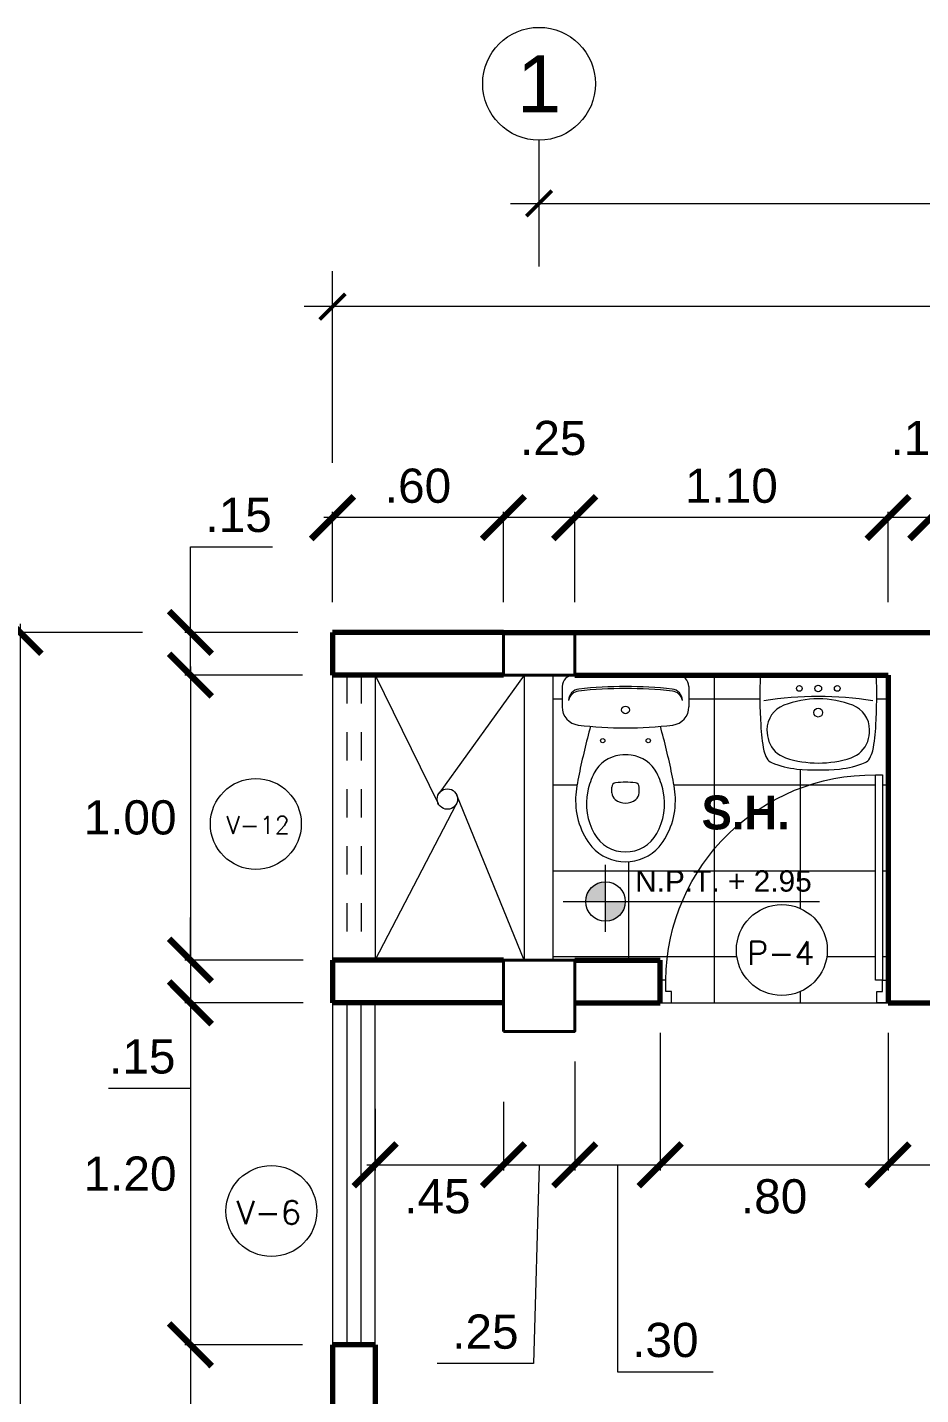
# Model space of a CAD drawing. Header units: millimetres. Extents: x 565 to 912, y 163 to 192.
# Drawn here: x 572.485 to 575.621, y 171.825 to 176.622 of the extents above; entities that cross this region are included whole.
import ezdxf

# ---------------------------------------------------------------- set-up
doc = ezdxf.new("R2010")
doc.units = ezdxf.units.MM
doc.header["$LTSCALE"] = 0.0125
doc.linetypes.add('DASHED2', pattern=[9.524999999999999, 6.35, -3.175])
for name, color, linetype, lineweight in [('COLUMNAS', 162, 'Continuous', 40), ('COTAS', 9, 'Continuous', 9), ('EQUIPO', 2, 'Continuous', 15), ('MARCO', 1, 'Continuous', 13), ('MURO ALTO', 40, 'Continuous', 70), ('proy', 254, 'Continuous', 0), ('PROYECCCIONES', 9, 'DASHED2', 9), ('TEXTO', 6, 'Continuous', 15)]:
    doc.layers.add(name, color=color, linetype=linetype, lineweight=lineweight)
doc.styles.add('ARIAL', font='arial.ttf')
doc.styles.add('NOMBRE-2', font='arial.ttf')
doc.styles.add('op', font='romab___.ttf')
doc.styles.add('ROMANS135', font='romans.shx', dxfattribs={"width": 1.35})
doc.dimstyles.new('ISO-25', dxfattribs={"dimtxt": 0.12, "dimasz": 0.15, "dimexe": 0.02, "dimexo": 0.1055000000000001, "dimgap": 0.05, "dimtad": 2, "dimtih": 1, "dimtoh": 1, "dimzin": 4, "dimdsep": 46, "dimtxsty": 'ARIAL', "dimblk": 'ARCHTICK', "dimcen": 2.5, "dimdle": 0.03, "dimclrd": 1, "dimclre": 2, "dimclrt": 256, "dimadec": 0, "dimazin": 0, "dimtfac": 1, "dimtmove": 0, "dimatfit": 0, "dimldrblk": 'ARCHTICK', "dimfxl": 0, "dimlwd": 13, "dimlwe": 9, "dimarcsym": 0})
doc.dimstyles.new('PLANTA', dxfattribs={"dimtxt": 0.125, "dimasz": 0.09, "dimexe": 0.125, "dimexo": 0.1, "dimgap": 0.05, "dimtad": 1, "dimzin": 4, "dimdsep": 46, "dimtxsty": 'NOMBRE-2', "dimblk1": 'ARCHTICK', "dimblk2": 'ARCHTICK', "dimsah": 1, "dimcen": 0, "dimdle": 0.1, "dimclrd": 1, "dimclre": 1, "dimclrt": 256, "dimadec": 0, "dimazin": 0, "dimtfac": 1, "dimtmove": 1, "dimatfit": 3, "dimldrblk": 'ARCHTICK', "dimfxl": 0, "dimtolj": 1, "dimtzin": 0, "dimlwd": 0, "dimlwe": 0, "dimarcsym": 0})

# ---------------------------------------------------------------- blocks, each defined once
blk = doc.blocks.new('_ARCHTICK')
at = {"color": 0, "linetype": 'ByBlock', "const_width": 0.15}
blk.add_lwpolyline([(-0.5, -0.5), (0.5, 0.5)], dxfattribs=at)
blk = doc.blocks.new('*D107')
at = {"layer": 'COTAS', "color": 1, "lineweight": 0, "transparency": 16777216}
for p, q in [((573.5562554051222, 175.0945380625841), (573.5562554051222, 175.7671619262949)), ((610.5062554051223, 175.2049436323475), (610.5062554051223, 175.7671619262949)), ((610.6062554051223, 175.6421619262949), (573.4562554051222, 175.6421619262949))]:
    blk.add_line(p, q, dxfattribs=at)
at = {"layer": 'Defpoints', "color": 0, "transparency": 16777216}
for p in [(573.5562554051222, 175.6421619262949), (610.5062554051223, 175.1049436323475), (573.5562554051222, 174.9945380625841)]:
    blk.add_point(p, dxfattribs=at)
at = {"layer": 'COTAS', "color": 1, "lineweight": 0, "transparency": 16777216, "xscale": 0.09, "yscale": 0.09, "zscale": 0.09, "rotation": 180}
blk.add_blockref('_ARCHTICK', (573.5562554051222, 175.6421619262949), dxfattribs=at)
at = {"layer": 'COTAS', "color": 1, "lineweight": 0, "transparency": 16777216, "xscale": 0.09, "yscale": 0.09, "zscale": 0.09}
blk.add_blockref('_ARCHTICK', (610.5062554051223, 175.6421619262949), dxfattribs=at)
at = {"layer": 'COTAS', "transparency": 16777216, "insert": (592.0312554051222, 175.7560261827751), "char_height": 0.125, "attachment_point": 5, "style": 'NOMBRE-2'}
blk.add_mtext('\\A1;36.95', dxfattribs=at)
blk = doc.blocks.new('*D108')
at = {"layer": 'COTAS', "color": 2, "lineweight": 9, "transparency": 16777216}
for p, q in [((572.8896680132184, 174.4992522774412), (572.4398761032306, 174.4992522774412)), ((572.9056994358532, 168.5992958381886), (572.4398761032306, 168.5992958381886))]:
    blk.add_line(p, q, dxfattribs=at)
at = {"layer": 'COTAS', "color": 1, "lineweight": 13, "transparency": 16777216}
blk.add_line((572.4598761032306, 174.5292522774412), (572.4598761032306, 168.5692958381886), dxfattribs=at)
at = {"layer": 'Defpoints', "color": 0, "transparency": 16777216}
for p in [(572.9951680132184, 174.4992522774412), (572.4598761032306, 168.5992958381886), (573.0111994358532, 168.5992958381886)]:
    blk.add_point(p, dxfattribs=at)
at = {"layer": 'COTAS', "color": 1, "lineweight": 13, "transparency": 16777216, "xscale": 0.15, "yscale": 0.15, "zscale": 0.15}
for p, rotation in [((572.4598761032306, 174.4992522774412), 90), ((572.4598761032306, 168.5992958381886), 270)]:
    blk.add_blockref('_ARCHTICK', p, dxfattribs=dict(at, rotation=rotation))
at = {"layer": 'COTAS', "transparency": 16777216, "insert": (572.2542280814025, 171.549274057815), "char_height": 0.12, "attachment_point": 5, "style": 'ARIAL'}
blk.add_mtext('5.90', dxfattribs=at)
blk = doc.blocks.new('*D147')
at = {"layer": 'COTAS', "color": 1, "lineweight": 13, "transparency": 16777216}
blk.add_line((573.0576791699901, 174.3792522774412), (573.0576791699901, 173.3192522774412), dxfattribs=at)
at = {"layer": 'COTAS', "color": 2, "lineweight": 9, "transparency": 16777216}
for p, q in [((573.4507554051222, 174.3492522774412), (573.0376791699902, 174.3492522774412)), ((573.4507554051222, 173.3492522774412), (573.0376791699902, 173.3492522774412))]:
    blk.add_line(p, q, dxfattribs=at)
at = {"layer": 'Defpoints', "color": 0, "transparency": 16777216}
for p in [(573.5562554051222, 174.3492522774412), (573.0576791699901, 173.3492522774412), (573.5562554051222, 173.3492522774412)]:
    blk.add_point(p, dxfattribs=at)
at = {"layer": 'COTAS', "color": 1, "lineweight": 13, "transparency": 16777216, "xscale": 0.15, "yscale": 0.15, "zscale": 0.15}
for p, rotation in [((573.0576791699901, 174.3492522774412), 90), ((573.0576791699901, 173.3492522774412), 270)]:
    blk.add_blockref('_ARCHTICK', p, dxfattribs=dict(at, rotation=rotation))
at = {"layer": 'COTAS', "transparency": 16777216, "insert": (572.8458510663066, 173.8492522774413), "char_height": 0.12, "attachment_point": 5, "style": 'ARIAL'}
blk.add_mtext('1.00', dxfattribs=at)
blk = doc.blocks.new('*D127')
at = {"layer": 'COTAS', "color": 1, "lineweight": 13, "transparency": 16777216}
for p, q in [((573.0576791699901, 174.4992522774412), (573.0576791699901, 174.7992522774412)), ((573.0576791699901, 174.7992522774412), (573.3454690744921, 174.7992522774412)), ((573.0576791699901, 174.3492522774412), (573.0576791699901, 174.4992522774412)), ((573.0576791699901, 174.3492522774412), (573.0576791699901, 174.1992522774412))]:
    blk.add_line(p, q, dxfattribs=at)
at = {"layer": 'COTAS', "color": 2, "lineweight": 9, "transparency": 16777216}
for p, q in [((573.4345131887541, 174.4992522774412), (573.0376791699902, 174.4992522774412)), ((573.4345131887541, 174.3492522774412), (573.0376791699902, 174.3492522774412))]:
    blk.add_line(p, q, dxfattribs=at)
at = {"layer": 'Defpoints', "color": 0, "transparency": 16777216}
for p in [(573.5400131887541, 174.4992522774412), (573.0576791699901, 174.3492522774412), (573.5400131887541, 174.3492522774412)]:
    blk.add_point(p, dxfattribs=at)
at = {"layer": 'COTAS', "color": 1, "lineweight": 13, "transparency": 16777216, "xscale": 0.15, "yscale": 0.15, "zscale": 0.15}
for p, rotation in [((573.0576791699901, 174.4992522774412), 270), ((573.0576791699901, 174.3492522774412), 90)]:
    blk.add_blockref('_ARCHTICK', p, dxfattribs=dict(at, rotation=rotation))
at = {"layer": 'COTAS', "transparency": 16777216, "insert": (573.2265741222411, 174.9105210359679), "char_height": 0.12, "attachment_point": 5, "style": 'ARIAL'}
blk.add_mtext('.15', dxfattribs=at)
blk = doc.blocks.new('P1.0m')
at = {"layer": 'EQUIPO'}
blk.add_lwpolyline([(0.02500000000003411, 0), (0.05500000000003524, 0), (0.05500000000003524, 0.9000000000000057), (0.02500000000003411, 0.9000000000000057)], close=True, dxfattribs=at)
for points in [[(2.842170943040401e-14, -0.09999999999999432), (0.05000000000003979, -0.09999999999999432), (0.05000000000003979, -0.04999999999998295), (0.02500000000003411, -0.04999999999998295), (0.02500000000003411, 0), (2.842170943040401e-14, 0)], [(1.000000000000028, -0.09999999999999432), (0.950000000000017, -0.09999999999999432), (0.950000000000017, -0.04999999999998295), (0.9750000000000512, -0.04999999999998295), (0.9750000000000512, 0), (1.000000000000028, 0)]]:
    blk.add_lwpolyline(points, dxfattribs=at)
at = {"layer": 'EQUIPO', "color": 252}
blk.add_arc((0.06500000000002615, -0.009999999999990905), 0.9100549433962767, 0.6295986084095153, 90.6295986084095, dxfattribs=at)
blk = doc.blocks.new('p-0.80')
at = {"layer": 'proy', "xscale": -0.7999999999999545, "yscale": 0.8000000000000114}
blk.add_blockref('P1.0m', (0.8000000000000682, 0.07999999999998408), dxfattribs=at)
blk = doc.blocks.new('2SAINVI1')
at = {"color": 0, "linetype": 'ByBlock'}
for p, q in [((0.03999999999996007, 0.2224999999999966), (0.111593006895756, 0.2224999999999966)), ((-3.552713678800501e-15, -0.1825000000000045), (-3.552713678800501e-15, 0.1825000000000045)), ((0.4130000000000074, 0.04800000000000182), (0.3929169733099762, 0.04800000000000182)), ((0.4130000000000074, -0.04800000000000182), (0.3929169733099762, -0.04800000000000182)), ((0.03999999999996007, -0.2224999999999966), (0.111593006895756, -0.2224999999999966))]:
    blk.add_line(p, q, dxfattribs=at)
for centre, radius in [((0.2300000000000146, 0.0800000000000125), 0.0075), ((0.1219999999999537, 0), 0.0135), ((0.1219999999999537, 0), 0.0135), ((0.2300000000000146, -0.07999999999998408), 0.0075)]:
    blk.add_circle(centre, radius, dxfattribs=at)
for centre, radius, start, end in [((0.03999999999996007, 0.1825000000000045), 0.04, 90.00000000000007, 180), ((0.08873856593652008, 0.1595000000000084), 0.04, 90.00000000000007, 173.7281142271969), ((0.0958513899303135, 0.1601374831237479), 0.04, 100.2428415704171, 173.7858592542109), ((0.111593006895756, 0.1585000000000036), 0.064, 6.793053563043817, 90.00000000000007), ((1.53999999999996, 0), 1.5, 173.7281142271963, 186.2718857728032), ((1.53999999999996, 0), 1.493, 173.6755231559412, 186.3305517798973), ((-1.219000000000054, 0), 1.404, 353.2069464369558, 6.793053563044377), ((0.849599964755722, -2.286162602828881), 2.5, 101.5743861527935, 105.5439935881137), ((0.4757227272376632, -0.4232481557301924), 0.6, 94.37940355007335, 102.2906658922811), ((0.4403534676493983, -0.08479002263143798), 0.26, 51.28686523673858, 92.30283146553624), ((0.3959999999999546, 0.007000000000005002), 0.1156183255887206, 117.4026774244275, 173.7580869209416), ((0.4578479927350791, -0.1123032280042082), 0.25, 101.6195170440864, 117.4026774244275), ((0.4510000000000183, -0.07900000000000773), 0.216, 60.88385373392106, 101.619517391242), ((0.495000000000001, 0), 0.1255732340509734, 299.1161462660789, 60.88385373393289), ((0.495000000000001, 0), 0.16, 312.4362291141056, 47.56377088586994), ((0.3929169733099762, 0.03299999999998704), 0.015, 90.00000000000007, 173.3508372349279), ((0.4130000000000074, 0.01800000000000068), 0.03, 36.86989764584474, 90.00000000000007), ((0.4600000000000328, 0), 0.18, 173.758086467281, 186.2419143474119), ((0.676000000000041, 0), 0.3, 173.3508372349306, 186.6491627650723), ((0.3890000000000065, 0), 0.06, 323.1301023541553, 36.86989764584419), ((0.3959999999999546, -0.007000000000005002), 0.1156183255887206, 186.2419130790584, 242.5973225755725), ((0.3929169733099762, -0.03299999999998704), 0.015, 186.6491627650721, 270), ((0.4130000000000074, -0.01800000000000068), 0.03, 270, 323.1301023541553), ((0.849599964755722, 2.286162602828883), 2.5, 254.4560064118863, 258.4256138472065), ((0.4578479927350791, 0.1123032280042082), 0.25, 242.5973225755725, 258.3804829559137), ((0.4510000000000183, 0.07900000000000773), 0.216, 258.380482608758, 299.1161462660789), ((0.4403534676493983, 0.08479002263143798), 0.26, 267.6971685344637, 308.7131347632614), ((0.03999999999996007, -0.1825000000000045), 0.04, 180, 270), ((0.08873856593652008, -0.1595000000000084), 0.04, 186.2718857728031, 270), ((0.0958513899303135, -0.1601374831237479), 0.04, 186.2141407457892, 259.7571584295829), ((0.111593006895756, -0.1585000000000036), 0.064, 270, 353.2069464369562), ((0.4757227272376632, 0.4232481557301941), 0.6, 257.7093341077189, 265.6205964499267)]:
    blk.add_arc(centre, radius, start, end, dxfattribs=at)
blk = doc.blocks.new('2salago2')
at = {"color": 0}
blk.add_line((0.3060000000000045, 0), (-0.3059999999999832, 0), dxfattribs=at)
for centre, radius in [((-0.1000000000000227, -0.06999999999999318), 0.015), ((0, -0.06999999999999318), 0.0175), ((0.1000000000000227, -0.06999999999999318), 0.015), ((0, -0.19799999999998), 0.023)]:
    blk.add_circle(centre, radius, dxfattribs=at)
for centre, radius, start, end in [((2.191466770720183, -0.1125154618196129), 2.5, 177.4204642301649, 183.4509376723705), ((-2.191466770720183, -0.1125154618196129), 2.5, 356.5490623276295, 2.579535769835086), ((0, -1.913000000000012), 1.8, 80.81644061214192, 99.18355938785808), ((0, -0.6250000000000009), 0.5, 68.66099935705296, 111.3390006429462), ((-0.130998721977619, -0.2896802498506199), 0.14, 111.3390006429462, 179.5419867706295), ((0.130998721977619, -0.2896802498506199), 0.14, 0.458013229370522, 68.66099935705375), ((0.4455952393897746, -0.2383630950762958), 0.75, 181.8824595511453, 192.3675731466587), ((-0.09100000000000819, -0.2900000000000214), 0.18, 179.5419867706295, 199.3667369924609), ((0.09100000000000819, -0.2900000000000214), 0.18, 340.6332630075391, 0.458013229370522), ((-0.4455952393897746, -0.2383630950762958), 0.75, 347.6324268533415, 358.1175404488548), ((-0.1287366133919932, -0.3032645395587119), 0.14, 199.3667369924609, 251.7000417136242), ((0.1287366133919932, -0.3032645395587119), 0.14, 288.2999582863758, 340.6332630075391), ((-0.07519292302657732, -0.3395209100272618), 0.22, 195.6856603017207, 206.8202256775141), ((0.07519292302657732, -0.3395209100272618), 0.22, 333.1797743224859, 344.3143396982793), ((-0.2286902983927916, -0.4171260371497292), 0.048, 206.8202256775142, 247.8766790891884), ((-0.05846648645928099, 0.00159565305847309), 0.5, 247.8766790891887, 263.7815247375351), ((1.015450834529474e-08, 0.08600000000001273), 0.55, 251.7000417136243, 288.2999566212522), ((0, 0.8999999999999773), 1.4, 265.3857137303725, 274.6142862696062), ((0.05846648645928099, 0.00159565305847309), 0.5, 276.2184752624649, 292.1233209108113), ((0.2286902983927916, -0.4171260371497292), 0.048, 292.1233209108116, 333.1797743224859)]:
    blk.add_arc(centre, radius, start, end, dxfattribs=at)
blk = doc.blocks.new('*D154')
at = {"layer": 'COTAS', "color": 1, "lineweight": 13, "transparency": 16777216}
for p, q in [((573.0574338759053, 173.3492522774412), (573.0574338759053, 173.4992522774412)), ((573.0574338759053, 173.3492522774412), (573.0574338759053, 173.1992522774412)), ((573.0574338759053, 173.1992522774412), (573.0574338759053, 172.8992522774412)), ((573.0574338759053, 172.8992522774412), (572.7696439714033, 172.8992522774412))]:
    blk.add_line(p, q, dxfattribs=at)
at = {"layer": 'COTAS', "color": 2, "lineweight": 9, "transparency": 16777216}
for p, q in [((573.4527214525395, 173.3492522774412), (573.0374338759053, 173.3492522774412)), ((573.4527214525395, 173.1992522774412), (573.0374338759053, 173.1992522774412))]:
    blk.add_line(p, q, dxfattribs=at)
at = {"layer": 'Defpoints', "color": 0, "transparency": 16777216}
for p in [(573.5582214525396, 173.3492522774412), (573.0574338759053, 173.1992522774412), (573.5582214525396, 173.1992522774412)]:
    blk.add_point(p, dxfattribs=at)
at = {"layer": 'COTAS', "color": 1, "lineweight": 13, "transparency": 16777216, "xscale": 0.15, "yscale": 0.15, "zscale": 0.15}
for p, rotation in [((573.0574338759053, 173.3492522774412), 270), ((573.0574338759053, 173.1992522774412), 90)]:
    blk.add_blockref('_ARCHTICK', p, dxfattribs=dict(at, rotation=rotation))
at = {"layer": 'COTAS', "transparency": 16777216, "insert": (572.8885389236543, 173.0105210359679), "char_height": 0.12, "attachment_point": 5, "style": 'ARIAL'}
blk.add_mtext('.15', dxfattribs=at)
blk = doc.blocks.new('*D155')
at = {"layer": 'COTAS', "color": 2, "lineweight": 9, "transparency": 16777216}
for p, q in [((573.4527214525395, 173.1992522774412), (573.0374338759053, 173.1992522774412)), ((573.4507554051222, 171.9992522774412), (573.0374338759053, 171.9992522774412))]:
    blk.add_line(p, q, dxfattribs=at)
at = {"layer": 'COTAS', "color": 1, "lineweight": 13, "transparency": 16777216}
blk.add_line((573.0574338759053, 173.2292522774412), (573.0574338759053, 171.9692522774412), dxfattribs=at)
at = {"layer": 'Defpoints', "color": 0, "transparency": 16777216}
for p in [(573.5582214525396, 173.1992522774412), (573.0574338759053, 171.9992522774412), (573.5562554051222, 171.9992522774412)]:
    blk.add_point(p, dxfattribs=at)
at = {"layer": 'COTAS', "color": 1, "lineweight": 13, "transparency": 16777216, "xscale": 0.15, "yscale": 0.15, "zscale": 0.15}
for p, rotation in [((573.0574338759053, 173.1992522774412), 90), ((573.0574338759053, 171.9992522774412), 270)]:
    blk.add_blockref('_ARCHTICK', p, dxfattribs=dict(at, rotation=rotation))
at = {"layer": 'COTAS', "transparency": 16777216, "insert": (572.8456057722218, 172.5992522774413), "char_height": 0.12, "attachment_point": 5, "style": 'ARIAL'}
blk.add_mtext('1.20', dxfattribs=at)
blk = doc.blocks.new('*D156')
at = {"layer": 'COTAS', "color": 2, "lineweight": 9, "transparency": 16777216}
for p, q in [((573.4507554051222, 171.9992522774412), (573.0374338759053, 171.9992522774412)), ((573.4507554051222, 171.2499321337673), (573.0374338759053, 171.2499321337673))]:
    blk.add_line(p, q, dxfattribs=at)
at = {"layer": 'COTAS', "color": 1, "lineweight": 13, "transparency": 16777216}
blk.add_line((573.0574338759053, 172.0292522774412), (573.0574338759053, 171.2199321337673), dxfattribs=at)
at = {"layer": 'Defpoints', "color": 0, "transparency": 16777216}
for p in [(573.5562554051222, 171.9992522774412), (573.0574338759053, 171.2499321337673), (573.5562554051222, 171.2499321337673)]:
    blk.add_point(p, dxfattribs=at)
at = {"layer": 'COTAS', "color": 1, "lineweight": 13, "transparency": 16777216, "xscale": 0.15, "yscale": 0.15, "zscale": 0.15}
for p, rotation in [((573.0574338759053, 171.9992522774412), 90), ((573.0574338759053, 171.2499321337673), 270)]:
    blk.add_blockref('_ARCHTICK', p, dxfattribs=dict(at, rotation=rotation))
at = {"layer": 'COTAS', "transparency": 16777216, "insert": (572.8885389236543, 171.6245922056043), "char_height": 0.12, "attachment_point": 5, "style": 'ARIAL'}
blk.add_mtext('.75', dxfattribs=at)
blk = doc.blocks.new('*D162')
at = {"layer": 'COTAS', "color": 1, "lineweight": 13, "transparency": 16777216}
blk.add_line((578.7362554051223, 174.9017830151575), (575.6262554051222, 174.9017830151575), dxfattribs=at)
at = {"layer": 'COTAS', "color": 2, "lineweight": 9, "transparency": 16777216}
for p, q in [((575.6562554051221, 174.5972356976928), (575.6562554051221, 174.9217830151575)), ((578.7062554051223, 174.7472356976928), (578.7062554051223, 174.9217830151575))]:
    blk.add_line(p, q, dxfattribs=at)
at = {"layer": 'Defpoints', "color": 0, "transparency": 16777216}
for p in [(575.6562554051221, 174.9017830151575), (578.7062554051223, 174.6417356976928), (575.6562554051221, 174.4917356976928)]:
    blk.add_point(p, dxfattribs=at)
at = {"layer": 'COTAS', "color": 1, "lineweight": 13, "transparency": 16777216, "xscale": 0.15, "yscale": 0.15, "zscale": 0.15, "rotation": 180}
blk.add_blockref('_ARCHTICK', (575.6562554051221, 174.9017830151575), dxfattribs=at)
at = {"layer": 'COTAS', "color": 1, "lineweight": 13, "transparency": 16777216, "xscale": 0.15, "yscale": 0.15, "zscale": 0.15}
blk.add_blockref('_ARCHTICK', (578.7062554051223, 174.9017830151575), dxfattribs=at)
at = {"layer": 'COTAS', "transparency": 16777216, "insert": (577.1812554051222, 175.0130927013785), "char_height": 0.12, "attachment_point": 5, "style": 'ARIAL'}
blk.add_mtext('3.05', dxfattribs=at)
blk = doc.blocks.new('*D163')
at = {"layer": 'COTAS', "color": 2, "lineweight": 9, "transparency": 16777216}
for p, q in [((575.506255405122, 174.6047522774412), (575.506255405122, 174.9217830151575)), ((575.6562554051221, 174.5972356976928), (575.6562554051221, 174.9217830151575))]:
    blk.add_line(p, q, dxfattribs=at)
at = {"layer": 'COTAS', "color": 1, "lineweight": 13, "transparency": 16777216}
blk.add_line((575.6562554051221, 174.9017830151575), (575.506255405122, 174.9017830151575), dxfattribs=at)
at = {"layer": 'Defpoints', "color": 0, "transparency": 16777216}
for p in [(575.506255405122, 174.9017830151575), (575.506255405122, 174.4992522774412), (575.6562554051221, 174.4917356976928)]:
    blk.add_point(p, dxfattribs=at)
at = {"layer": 'COTAS', "transparency": 16777216, "insert": (575.631255405122, 175.1805892907373), "char_height": 0.12, "attachment_point": 5, "style": 'ARIAL'}
blk.add_mtext('.15', dxfattribs=at)
blk = doc.blocks.new('*D164')
at = {"layer": 'COTAS', "color": 1, "lineweight": 13, "transparency": 16777216}
blk.add_line((575.536255405122, 174.9017830151575), (574.3762554051223, 174.9017830151575), dxfattribs=at)
at = {"layer": 'COTAS', "color": 2, "lineweight": 9, "transparency": 16777216}
for p, q in [((574.4062554051222, 174.6047522774412), (574.4062554051222, 174.9217830151575)), ((575.506255405122, 174.6047522774412), (575.506255405122, 174.9217830151575))]:
    blk.add_line(p, q, dxfattribs=at)
at = {"layer": 'Defpoints', "color": 0, "transparency": 16777216}
for p in [(574.4062554051222, 174.9017830151575), (574.4062554051222, 174.4992522774412), (575.506255405122, 174.4992522774412)]:
    blk.add_point(p, dxfattribs=at)
at = {"layer": 'COTAS', "color": 1, "lineweight": 13, "transparency": 16777216, "xscale": 0.15, "yscale": 0.15, "zscale": 0.15, "rotation": 180}
blk.add_blockref('_ARCHTICK', (574.4062554051222, 174.9017830151575), dxfattribs=at)
at = {"layer": 'COTAS', "color": 1, "lineweight": 13, "transparency": 16777216, "xscale": 0.15, "yscale": 0.15, "zscale": 0.15}
blk.add_blockref('_ARCHTICK', (575.506255405122, 174.9017830151575), dxfattribs=at)
at = {"layer": 'COTAS', "transparency": 16777216, "insert": (574.9562554051222, 175.0130517736841), "char_height": 0.12, "attachment_point": 5, "style": 'ARIAL'}
blk.add_mtext('1.10', dxfattribs=at)
blk = doc.blocks.new('*D165')
at = {"layer": 'COTAS', "color": 2, "lineweight": 9, "transparency": 16777216}
for p, q in [((574.1562554051222, 174.6047522774412), (574.1562554051222, 174.9217830151575)), ((574.4062554051222, 174.6047522774412), (574.4062554051222, 174.9217830151575))]:
    blk.add_line(p, q, dxfattribs=at)
at = {"layer": 'COTAS', "color": 1, "lineweight": 13, "transparency": 16777216}
blk.add_line((574.4062554051222, 174.9017830151575), (574.1562554051222, 174.9017830151575), dxfattribs=at)
at = {"layer": 'Defpoints', "color": 0, "transparency": 16777216}
for p in [(574.1562554051222, 174.9017830151575), (574.1562554051222, 174.4992522774412), (574.4062554051222, 174.4992522774412)]:
    blk.add_point(p, dxfattribs=at)
at = {"layer": 'COTAS', "transparency": 16777216, "insert": (574.3312554051222, 175.1805892907373), "char_height": 0.12, "attachment_point": 5, "style": 'ARIAL'}
blk.add_mtext('.25', dxfattribs=at)
blk = doc.blocks.new('*D166')
at = {"layer": 'COTAS', "color": 1, "lineweight": 13, "transparency": 16777216}
blk.add_line((574.1862554051222, 174.9017830151575), (573.5262554051222, 174.9017830151575), dxfattribs=at)
at = {"layer": 'COTAS', "color": 2, "lineweight": 9, "transparency": 16777216}
for p, q in [((573.5562554051222, 174.6047522774412), (573.5562554051222, 174.9217830151575)), ((574.1562554051222, 174.6047522774412), (574.1562554051222, 174.9217830151575))]:
    blk.add_line(p, q, dxfattribs=at)
at = {"layer": 'Defpoints', "color": 0, "transparency": 16777216}
for p in [(573.5562554051222, 174.9017830151575), (573.5562554051222, 174.4992522774412), (574.1562554051222, 174.4992522774412)]:
    blk.add_point(p, dxfattribs=at)
at = {"layer": 'COTAS', "color": 1, "lineweight": 13, "transparency": 16777216, "xscale": 0.15, "yscale": 0.15, "zscale": 0.15, "rotation": 180}
blk.add_blockref('_ARCHTICK', (573.5562554051222, 174.9017830151575), dxfattribs=at)
at = {"layer": 'COTAS', "color": 1, "lineweight": 13, "transparency": 16777216, "xscale": 0.15, "yscale": 0.15, "zscale": 0.15}
blk.add_blockref('_ARCHTICK', (574.1562554051222, 174.9017830151575), dxfattribs=at)
at = {"layer": 'COTAS', "transparency": 16777216, "insert": (573.8562554051223, 175.0130517736841), "char_height": 0.12, "attachment_point": 5, "style": 'ARIAL'}
blk.add_mtext('.60', dxfattribs=at)
blk = doc.blocks.new('*D167')
at = {"layer": 'COTAS', "color": 2, "lineweight": 9, "transparency": 16777216}
for p, q in [((573.7062554051222, 172.8272428997094), (573.7062554051222, 172.6108297375944)), ((574.1562554051222, 172.8522428997094), (574.1562554051222, 172.6108297375944))]:
    blk.add_line(p, q, dxfattribs=at)
at = {"layer": 'COTAS', "color": 1, "lineweight": 13, "transparency": 16777216}
blk.add_line((573.6762554051222, 172.6308297375944), (574.1862554051222, 172.6308297375944), dxfattribs=at)
at = {"layer": 'Defpoints', "color": 0, "transparency": 16777216}
for p in [(573.7062554051222, 172.9327428997094), (574.1562554051222, 172.9577428997094), (574.1562554051222, 172.6308297375944)]:
    blk.add_point(p, dxfattribs=at)
at = {"layer": 'COTAS', "color": 1, "lineweight": 13, "transparency": 16777216, "xscale": 0.15, "yscale": 0.15, "zscale": 0.15, "rotation": 180}
blk.add_blockref('_ARCHTICK', (573.7062554051222, 172.6308297375944), dxfattribs=at)
at = {"layer": 'COTAS', "color": 1, "lineweight": 13, "transparency": 16777216, "xscale": 0.15, "yscale": 0.15, "zscale": 0.15}
blk.add_blockref('_ARCHTICK', (574.1562554051222, 172.6308297375944), dxfattribs=at)
at = {"layer": 'COTAS', "transparency": 16777216, "insert": (573.9242939174297, 172.5198065452343), "char_height": 0.12, "attachment_point": 5, "style": 'ARIAL'}
blk.add_mtext('.45', dxfattribs=at)
blk = doc.blocks.new('*D168')
at = {"layer": 'COTAS', "color": 2, "lineweight": 9, "transparency": 16777216}
for p, q in [((574.4062554051222, 172.9937522774412), (574.4062554051222, 172.6108297375944)), ((574.1562554051222, 172.8522428997094), (574.1562554051222, 172.6108297375944))]:
    blk.add_line(p, q, dxfattribs=at)
at = {"layer": 'COTAS', "color": 1, "lineweight": 13, "transparency": 16777216}
for p, q in [((574.1262554051223, 172.6308297375944), (574.4362554051222, 172.6308297375944)), ((574.2812554051222, 172.6308297375944), (574.2617575430668, 171.9335936756162)), ((574.2617575430668, 171.9335936756162), (573.9239676385647, 171.9335936756162))]:
    blk.add_line(p, q, dxfattribs=at)
at = {"layer": 'Defpoints', "color": 0, "transparency": 16777216}
for p in [(574.4062554051222, 173.0992522774412), (574.1562554051222, 172.9577428997094), (574.4062554051222, 172.6308297375944)]:
    blk.add_point(p, dxfattribs=at)
at = {"layer": 'COTAS', "color": 1, "lineweight": 13, "transparency": 16777216, "xscale": 0.15, "yscale": 0.15, "zscale": 0.15, "rotation": 180}
blk.add_blockref('_ARCHTICK', (574.1562554051222, 172.6308297375944), dxfattribs=at)
at = {"layer": 'COTAS', "color": 1, "lineweight": 13, "transparency": 16777216, "xscale": 0.15, "yscale": 0.15, "zscale": 0.15}
blk.add_blockref('_ARCHTICK', (574.4062554051222, 172.6308297375944), dxfattribs=at)
at = {"layer": 'COTAS', "transparency": 16777216, "insert": (574.0928625908158, 172.0448624341428), "char_height": 0.12, "attachment_point": 5, "style": 'ARIAL'}
blk.add_mtext('.25', dxfattribs=at)
blk = doc.blocks.new('*D169')
at = {"layer": 'COTAS', "color": 2, "lineweight": 9, "transparency": 16777216}
for p, q in [((574.7062554051224, 173.0937522774412), (574.7062554051224, 172.6108297375944)), ((574.4062554051222, 172.9937522774412), (574.4062554051222, 172.6108297375944))]:
    blk.add_line(p, q, dxfattribs=at)
at = {"layer": 'COTAS', "color": 1, "lineweight": 13, "transparency": 16777216}
for p, q in [((574.3762554051223, 172.6308297375944), (574.7362554051224, 172.6308297375944)), ((574.5562554051223, 172.6308297375944), (574.5562554051223, 171.9042973291166)), ((574.5562554051223, 171.9042973291166), (574.8927356234034, 171.9042973291166))]:
    blk.add_line(p, q, dxfattribs=at)
at = {"layer": 'Defpoints', "color": 0, "transparency": 16777216}
for p in [(574.7062554051224, 173.1992522774412), (574.4062554051222, 173.0992522774412), (574.7062554051224, 172.6308297375944)]:
    blk.add_point(p, dxfattribs=at)
at = {"layer": 'COTAS', "color": 1, "lineweight": 13, "transparency": 16777216, "xscale": 0.15, "yscale": 0.15, "zscale": 0.15, "rotation": 180}
blk.add_blockref('_ARCHTICK', (574.4062554051222, 172.6308297375944), dxfattribs=at)
at = {"layer": 'COTAS', "color": 1, "lineweight": 13, "transparency": 16777216, "xscale": 0.15, "yscale": 0.15, "zscale": 0.15}
blk.add_blockref('_ARCHTICK', (574.7062554051224, 172.6308297375944), dxfattribs=at)
at = {"layer": 'COTAS', "transparency": 16777216, "insert": (574.7244955142628, 172.0156070153376), "char_height": 0.12, "attachment_point": 5, "style": 'ARIAL'}
blk.add_mtext('.30', dxfattribs=at)
blk = doc.blocks.new('*D170')
at = {"layer": 'COTAS', "color": 2, "lineweight": 9, "transparency": 16777216}
for p, q in [((574.7062554051224, 173.0937522774412), (574.7062554051224, 172.6108297375944)), ((575.5062554051225, 173.0937522774412), (575.5062554051225, 172.6108297375944))]:
    blk.add_line(p, q, dxfattribs=at)
at = {"layer": 'COTAS', "color": 1, "lineweight": 13, "transparency": 16777216}
blk.add_line((574.6762554051224, 172.6308297375944), (575.5362554051225, 172.6308297375944), dxfattribs=at)
at = {"layer": 'Defpoints', "color": 0, "transparency": 16777216}
for p in [(574.7062554051224, 173.1992522774412), (575.5062554051225, 173.1992522774412), (575.5062554051225, 172.6308297375944)]:
    blk.add_point(p, dxfattribs=at)
at = {"layer": 'COTAS', "color": 1, "lineweight": 13, "transparency": 16777216, "xscale": 0.15, "yscale": 0.15, "zscale": 0.15, "rotation": 180}
blk.add_blockref('_ARCHTICK', (574.7062554051224, 172.6308297375944), dxfattribs=at)
at = {"layer": 'COTAS', "color": 1, "lineweight": 13, "transparency": 16777216, "xscale": 0.15, "yscale": 0.15, "zscale": 0.15}
blk.add_blockref('_ARCHTICK', (575.5062554051225, 172.6308297375944), dxfattribs=at)
at = {"layer": 'COTAS', "transparency": 16777216, "insert": (575.1062554051225, 172.5195609790678), "char_height": 0.12, "attachment_point": 5, "style": 'ARIAL'}
blk.add_mtext('.80', dxfattribs=at)
blk = doc.blocks.new('*D171')
at = {"layer": 'COTAS', "color": 2, "lineweight": 9, "transparency": 16777216}
for p, q in [((575.5062554051225, 173.0937522774412), (575.5062554051225, 172.6108297375944)), ((578.7062554051223, 173.0937522774412), (578.7062554051223, 172.6108297375944))]:
    blk.add_line(p, q, dxfattribs=at)
at = {"layer": 'COTAS', "color": 1, "lineweight": 13, "transparency": 16777216}
blk.add_line((575.4762554051225, 172.6308297375944), (578.7362554051223, 172.6308297375944), dxfattribs=at)
at = {"layer": 'Defpoints', "color": 0, "transparency": 16777216}
for p in [(575.5062554051225, 173.1992522774412), (578.7062554051223, 173.1992522774412), (578.7062554051223, 172.6308297375944)]:
    blk.add_point(p, dxfattribs=at)
at = {"layer": 'COTAS', "color": 1, "lineweight": 13, "transparency": 16777216, "xscale": 0.15, "yscale": 0.15, "zscale": 0.15, "rotation": 180}
blk.add_blockref('_ARCHTICK', (575.5062554051225, 172.6308297375944), dxfattribs=at)
at = {"layer": 'COTAS', "color": 1, "lineweight": 13, "transparency": 16777216, "xscale": 0.15, "yscale": 0.15, "zscale": 0.15}
blk.add_blockref('_ARCHTICK', (578.7062554051223, 172.6308297375944), dxfattribs=at)
at = {"layer": 'COTAS', "transparency": 16777216, "insert": (577.1062554051224, 172.5195200513734), "char_height": 0.12, "attachment_point": 5, "style": 'ARIAL'}
blk.add_mtext('3.20', dxfattribs=at)
blk = doc.blocks.new('*D209')
at = {"layer": 'COTAS', "color": 1, "lineweight": 0, "transparency": 16777216}
for p, q in [((574.2812554051222, 175.882591709842), (574.2812554051222, 176.1294926417295)), ((578.8312554051223, 175.882591709842), (578.8312554051223, 176.1294926417295)), ((574.1812554051222, 176.0044926417295), (578.9312554051223, 176.0044926417295))]:
    blk.add_line(p, q, dxfattribs=at)
at = {"layer": 'Defpoints', "color": 0, "transparency": 16777216}
for p in [(578.8312554051223, 176.0044926417295), (574.2812554051222, 175.782591709842), (578.8312554051223, 175.782591709842)]:
    blk.add_point(p, dxfattribs=at)
at = {"layer": 'COTAS', "color": 1, "lineweight": 0, "transparency": 16777216, "xscale": 0.09, "yscale": 0.09, "zscale": 0.09, "rotation": 180}
blk.add_blockref('_ARCHTICK', (574.2812554051222, 176.0044926417295), dxfattribs=at)
at = {"layer": 'COTAS', "color": 1, "lineweight": 0, "transparency": 16777216, "xscale": 0.09, "yscale": 0.09, "zscale": 0.09}
blk.add_blockref('_ARCHTICK', (578.8312554051223, 176.0044926417295), dxfattribs=at)
at = {"layer": 'COTAS', "transparency": 16777216, "insert": (576.5562554051223, 176.1180584671046), "char_height": 0.125, "attachment_point": 5, "style": 'NOMBRE-2'}
blk.add_mtext('\\A1;4.55', dxfattribs=at)

msp = doc.modelspace()

# ---------------------------------------------------------------- hatches: boundary and pattern name
at = {"layer": 'MARCO', "linetype": 'Continuous'}
h = msp.add_hatch(color=256, dxfattribs=at)
h.paths.add_polyline_path([(574.5145203442133, 173.6244553047558, 0.4142135623731603), (574.4451003296808, 173.5550352902234), (574.5145203442133, 173.5550352902234)])
h.paths.add_polyline_path([(574.5839403587457, 173.5550352902234), (574.5145203442133, 173.5550352902234), (574.5145203442133, 173.485615275691, 0.4142135623730951)])
at = {"layer": 'proy'}
h = msp.add_hatch(dxfattribs=at)
h.set_pattern_fill('NET', color=256, scale=0.095, style=0)
h.set_pattern_definition([(0, (0, -2.184577078719002), (0, 0.301625), []), (90, (0, -2.184577078719002), (-0.301625, 1.846859457358373e-17), [])])
edge = h.paths.add_edge_path()
edge.add_line((575.506255405122, 174.3492522774412), (575.4648353691678, 174.3492522774412))
edge.add_arc((573.8040199666387, 174.2744294953315), 1.662500000000064, -3.450937672391092, 2.579535769822826, ccw=False)
edge.add_arc((574.9650245349735, 174.1907408192151), 0.4987499999999547, 347.63242685346853, 358.11754044886777, ccw=False)
edge.add_arc((575.3113486629804, 174.1234708722728), 0.1462999999998817, 333.1797743225824, 344.3143396986557, ccw=False)
edge.add_arc((575.413424417599, 174.0718634627367), 0.03191999999994202, 292.123320910687, 333.1797743224323, ccw=False)
edge.add_arc((575.3002255826628, 174.350313386725), 0.3325000000000006, 276.21847526235945, 292.1233209108654, ccw=False)
edge.add_arc((575.261345369168, 174.9477522774413), 0.9310000000001313, 265.3857137304458, 274.61428626955427, ccw=False)
edge.add_arc((575.2224651556725, 174.3503133867251), 0.3325000000000006, 247.8766790891783, 263.781524737759, ccw=False)
edge.add_arc((575.1092663207364, 174.0718634627367), 0.03191999999994202, 206.8202256773855, 247.8766790895212, ccw=False)
edge.add_arc((575.2113420753553, 174.1234708722722), 0.1462999999998817, 195.6856602999835, 206.820225677099, ccw=False)
edge.add_arc((575.557666203362, 174.1907408192147), 0.4987499999999535, 181.8824595511192, 192.3675731461639, ccw=False)
edge.add_arc((576.7186707716968, 174.2744294953314), 1.662500000000078, 177.4204642301724, 183.4509376723961, ccw=False)
edge.add_line((575.0578553691678, 174.3492522774412), (574.7671182926093, 174.3492522774412))
edge.add_arc((574.7671182926093, 174.3092522774412), 0.03999999999997783, 0, 90, ccw=False)
edge.add_line((574.8071182926093, 174.3092522774412), (574.8071182926093, 174.2376592705454))
edge.add_arc((574.7431182926093, 174.2376592705454), 0.06399999999997838, 276.79305356296356, 359.99999999997453, ccw=False)
edge.add_arc((574.5846182926093, 175.568252277441), 1.40399999999975, 275.00135885376807, 276.7930535630418, ccw=False)
edge.add_arc((572.2984556897803, 173.4996523126854), 2.500000000000142, 11.574386152729176, 15.54399358811628, ccw=False)
edge.add_arc((574.1613701368792, 173.8735295502032), 0.5999999999999366, 4.379403550056395, 12.29066589204632, ccw=False)
edge.add_arc((574.4998282699779, 173.9088988097918), 0.2600000000000338, -38.71313476327208, 2.3028314654201836, ccw=False)
edge.add_arc((574.5846182926093, 173.8542522774412), 0.1600000000000215, 222.4362291142357, 317.5637708858718, ccw=False)
edge.add_arc((574.6694083152407, 173.9088988097919), 0.2600000000000336, 177.697168535169, 218.7131347633524, ccw=False)
edge.add_arc((575.0078664483395, 173.8735295502041), 0.5999999999999364, 167.7093341075139, 175.6205964502835, ccw=False)
edge.add_arc((576.8707808954385, 173.4996523126857), 2.500000000000141, 164.4560064118914, 168.4256138471504, ccw=False)
edge.add_arc((574.5846182926093, 175.568252277441), 1.40399999999975, 263.2069464369582, 264.99864114623193, ccw=False)
edge.add_arc((574.4261182926093, 174.2376592705454), 0.06399999999997834, 180, 263.20694643703644, ccw=False)
edge.add_line((574.3621182926094, 174.2376592705454), (574.3621182926094, 174.3092522774412))
edge.add_arc((574.4021182926093, 174.3092522774412), 0.03999999999997783, 90, 180, ccw=False)
edge.add_line((574.4021182926093, 174.3492522774412), (574.3290402235251, 174.3492522774412))
edge.add_line((574.3290402235251, 174.3492522774412), (574.3290402235251, 173.3492522774412))
edge.add_line((574.3290402235251, 173.3492522774412), (574.4062554051222, 173.3492522774412))
edge.add_line((574.4062554051222, 173.3492522774412), (574.7062554051224, 173.3492522774413))
edge.add_line((574.7062554051224, 173.3492522774413), (574.7062554051224, 173.2792522774411))
edge.add_line((574.7062554051224, 173.2792522774411), (574.7262554051224, 173.2792522774411))
edge.add_ellipse((575.4542554051225, 173.2712522774412), major_axis=(0.5148048173822972, 0.5148048173822972), ratio=0.9999999999998697, start_angle=112.05867277405159, end_angle=134.3704013915874, ccw=False)
edge.add_line((574.7837964565982, 173.5550352902234), (574.5839403587456, 173.5550352902234))
edge.add_arc((574.5145203442132, 173.5550352902234), 0.06942001453239754, 179.9999999999766, 359.9999999999765, ccw=False)
edge.add_arc((574.5145203442132, 173.5550352902234), 0.06942001453239754, -2.347633198951371e-11, 179.9999999999766, ccw=False)
edge.add_line((574.5839403587456, 173.5550352902234), (574.7837964565982, 173.5550352902234))
edge.add_ellipse((575.4542554051225, 173.2712522774412), major_axis=(0.5148048173822972, 0.5148048173822972), ratio=0.9999999999998697, start_angle=44.37040139159052, end_angle=112.05867277405159, ccw=False)
edge.add_line((575.4622554051232, 173.9992522774412), (575.4862554051225, 173.9992522774412))
edge.add_line((575.4862554051225, 173.9992522774412), (575.4862554051225, 173.2792522774411))
edge.add_line((575.4862554051225, 173.2792522774411), (575.5062554051224, 173.2792522774412))
edge.add_line((575.5062554051224, 173.2792522774412), (575.506255405122, 174.3492522774412))
edge = h.paths.add_edge_path()
edge.add_ellipse((575.4542554051225, 173.2712522774412), major_axis=(0.5148048173822972, 0.5148048173822972), ratio=0.9999999999998697, start_angle=44.37040139159047, end_angle=112.0586727740516)
edge.add_ellipse((575.4542554051225, 173.2712522774412), major_axis=(0.5148048173822972, 0.5148048173822972), ratio=0.9999999999998697, start_angle=112.0586727740516, end_angle=134.3704013915874)
edge.add_line((574.7262554051226, 173.2792522774405), (574.7262554051225, 173.2392522774412))
edge.add_line((574.7262554051225, 173.2392522774412), (574.7462554051225, 173.2392522774412))
edge.add_line((574.7462554051225, 173.2392522774412), (574.7462554051225, 173.1992522774412))
edge.add_line((574.7462554051225, 173.1992522774412), (575.4662554051224, 173.1992522774411))
edge.add_line((575.4662554051224, 173.1992522774411), (575.4662554051224, 173.2392522774412))
edge.add_line((575.4662554051224, 173.2392522774412), (575.4862554051225, 173.2392522774412))
edge.add_line((575.4862554051225, 173.2392522774412), (575.4862554051226, 173.2792522774411))
edge.add_line((575.4862554051226, 173.2792522774411), (575.4622554051226, 173.2792522774411))
edge.add_line((575.4622554051226, 173.2792522774411), (575.4622554051224, 173.9992522774411))
h.paths.add_polyline_path([(575.2930296409539, 173.3845581359916, -1), (574.973914357288, 173.3845581359916, -1)], flags=16)
h.paths.add_polyline_path([(574.5940265627928, 173.5690755026493), (575.2576435477858, 173.5690755026493), (575.2576435477858, 173.6839544248867), (574.5940265627928, 173.6839544248867)], flags=24)
h.paths.add_polyline_path([(574.8208166391499, 173.7736030072942), (575.2031543777696, 173.7736030072942), (575.2031543777696, 173.9591800998052), (574.8208166391499, 173.9591800998052)], flags=25)
h.paths.add_polyline_path([(575.0063455094169, 173.3118050758), (575.2872383665598, 173.3118050758), (575.2872383665598, 173.4355550758), (575.0063455094169, 173.4355550758)], flags=25)

# ---------------------------------------------------------------- linework, layer by layer
at = {"layer": 'COLUMNAS'}
for points in [[(574.1562554051222, 174.3492522774412), (574.4062554051222, 174.3492522774412), (574.4062554051222, 174.4992522774412), (574.1562554051222, 174.4992522774412)], [(574.1562554051222, 173.0992522774412), (574.4062554051222, 173.0992522774412), (574.4062554051222, 173.3492522774412), (574.1562554051222, 173.3492522774412)]]:
    msp.add_lwpolyline(points, close=True, dxfattribs=at)
at = {"layer": 'COTAS'}
msp.add_line((573.7062554051222, 174.3492522774412), (573.7062554051222, 173.3492522774412), dxfattribs=at)
at = {"layer": 'MARCO', "linetype": 'Continuous'}
for p, q in [((574.5145203442133, 173.4484159563113), (574.5145203442133, 173.6830733674821)), ((574.365707190114, 173.5550352902234), (575.2653954048152, 173.5550352902234))]:
    msp.add_line(p, q, dxfattribs=at)
msp.add_circle((574.5145203442132, 173.5550352902234), 0.06942001453241288, dxfattribs=at)
at = {"layer": 'MURO ALTO'}
for p, q in [((573.5562554051222, 174.4992522774412), (573.5562554051222, 174.3492522774412)), ((574.1562554051222, 174.4992522774412), (573.5562554051222, 174.4992522774412)), ((574.1562554051222, 174.4992522774412), (595.2062554051223, 174.4992522774412)), ((574.1562554051222, 174.3492522774412), (573.5562554051222, 174.3492522774412)), ((574.4062554051222, 174.3492522774412), (575.506255405122, 174.3492522774412)), ((575.506255405122, 174.3492522774412), (575.5062554051224, 173.1992522774412)), ((574.1562554051222, 173.3492522774412), (573.5562554051222, 173.3492522774412)), ((573.5562554051222, 173.3492522774412), (573.5562554051222, 173.1992522774412)), ((574.4062554051222, 173.3492522774413), (574.7062554051224, 173.3492522774413)), ((574.7062554051224, 173.1992522774412), (574.7062554051224, 173.3492522774413)), ((574.1562554051222, 173.1992522774412), (573.5562554051222, 173.1992522774412)), ((574.4062554051222, 173.1992522774412), (574.7062554051224, 173.1992522774412)), ((575.5062554051224, 173.1992522774412), (578.7062554051223, 173.1992522774412)), ((573.7062554051222, 171.9992522774412), (573.5562554051222, 171.9992522774412)), ((573.5562554051222, 171.9992522774412), (573.5562554051222, 171.2499321337673)), ((573.7062554051222, 171.9992522774412), (573.7062554051221, 171.2499321337673))]:
    msp.add_line(p, q, dxfattribs=at)
at = {"layer": 'proy'}
for p, q in [((573.5562554051222, 174.3492522774412), (573.5562554051222, 173.3492522774412)), ((573.7062554051222, 174.3492522774412), (573.9272980230622, 173.8986198298102)), ((574.2290402235251, 174.3492522774412), (573.9304062412862, 173.9353255471478)), ((574.2290402235251, 174.3492522774412), (574.2290402235251, 173.3492522774412)), ((574.3290402235251, 174.3492522774412), (574.3290402235251, 173.3492522774412)), ((574.2290402235251, 173.3492522774412), (573.9925679743468, 173.9279231581542)), ((573.7062554051222, 173.3492522774412), (573.9911990264358, 173.897885209276)), ((573.5562554051222, 173.1992522774412), (573.5562554051222, 171.9992522774412)), ((573.6062554051222, 173.1992522774412), (573.6062554051222, 171.9992522774412)), ((573.6562554051222, 171.9992522774412), (573.6562554051222, 173.1992522774412)), ((573.7062554051222, 171.9992522774412), (573.7062554051222, 173.1992522774412)), ((574.7062554051224, 173.1992522774412), (575.5062554051225, 173.1992522774412))]:
    msp.add_line(p, q, dxfattribs=at)
for centre, radius in [((573.2870525826035, 173.8270490512784), 0.1595576418329775), ((573.9594339648647, 173.9143830371499), 0.03579381875644572), ((575.133471999121, 173.3845581359916), 0.1595576418329775), ((573.341910194817, 172.4687449382476), 0.1595576418329775)]:
    msp.add_circle(centre, radius, dxfattribs=at)
at = {"layer": 'PROYECCCIONES'}
for p, q in [((573.6062554051222, 174.3492522774412), (573.6062554051222, 173.3492522774412)), ((573.6562554051222, 174.3492522774412), (573.6562554051222, 173.3492522774412))]:
    msp.add_line(p, q, dxfattribs=at)
at = {"layer": 'TEXTO'}
msp.add_line((574.2812554051222, 175.782591709842), (574.2812554051222, 176.226393573617), dxfattribs=at)
msp.add_circle((574.2812554051225, 176.4243127705759), 0.1979191969588499, dxfattribs=at)

# ---------------------------------------------------------------- block references
at = {"layer": 'EQUIPO', "rotation": 270}
msp.add_blockref('2SAINVI1', (574.5846182926093, 174.3492522774412), dxfattribs=at)
at = {"layer": 'EQUIPO', "xscale": 0.6649999999999999, "yscale": 0.6649999999999999, "zscale": 0.6649999999999999}
msp.add_blockref('2salago2', (575.2613453691678, 174.3492522774412), dxfattribs=at)
at = {"layer": 'proy'}
msp.add_blockref('p-0.80', (574.7062554051224, 173.1992522774412), dxfattribs=at)

# ---------------------------------------------------------------- texts
at = {"layer": 'proy', "style": 'op'}
msp.add_text('S.H.', height=0.119, dxfattribs=at).set_placement((574.8517461545684, 173.807852640187))
at = {"layer": 'TEXTO'}
for s, height, style, p in [('V-12', 0.061875, 'ROMANS135', (573.1834621583264, 173.7921062245766)), ('N.P.T. + 2.95', 0.07500000000000001, 'ARIAL', (574.6182890116331, 173.5895009801391)), ('P-4', 0.0825, 'ROMANS135', (575.0112562237026, 173.3324300758)), ('V-6', 0.0825, 'ROMANS135', (573.2196944193987, 172.4221545026452))]:
    msp.add_text(s, height=height, dxfattribs=dict(at, style=style)).set_placement(p)
at = {"layer": 'TEXTO', "insert": (574.2812554051225, 176.4243127705759), "char_height": 0.2, "attachment_point": 5, "style": 'ARIAL'}
msp.add_mtext('1', dxfattribs=at)

# ---------------------------------------------------------------- dimensions: what is measured, and where the dimension line sits
at = {"layer": 'COTAS'}
for base, p1, p2, dimstyle, picture, middle in [((578.8312554051223, 176.0044926417295), (574.2812554051222, 175.782591709842), (578.8312554051223, 175.782591709842), 'PLANTA', '*D209', (576.5562554051223, 176.1180584671046)), ((573.5562554051222, 175.6421619262949), (610.5062554051223, 175.1049436323475), (573.5562554051222, 174.9945380625841), 'PLANTA', '*D107', (592.0312554051222, 175.7560261827751)), ((575.6562554051221, 174.9017830151575), (578.7062554051223, 174.6417356976928), (575.6562554051221, 174.4917356976928), 'ISO-25', '*D162', (577.1812554051222, 175.0130927013785))]:
    dim = msp.add_linear_dim(base=base, p1=p1, p2=p2, dimstyle=dimstyle, dxfattribs=at)
    dim.commit()
    dim.dimension.update_dxf_attribs({"geometry": picture, "text_midpoint": middle})
for base, p1, p2, picture, middle in [((574.1562554051222, 174.9017830151575), (574.4062554051222, 174.4992522774412), (574.1562554051222, 174.4992522774412), '*D165', (574.3312554051222, 175.1805892907373)), ((575.506255405122, 174.9017830151575), (575.6562554051221, 174.4917356976928), (575.506255405122, 174.4992522774412), '*D163', (575.631255405122, 175.1805892907373)), ((573.5562554051222, 174.9017830151575), (574.1562554051222, 174.4992522774412), (573.5562554051222, 174.4992522774412), '*D166', (573.8562554051223, 175.0130517736841)), ((574.4062554051222, 174.9017830151575), (575.506255405122, 174.4992522774412), (574.4062554051222, 174.4992522774412), '*D164', (574.9562554051222, 175.0130517736841)), ((575.5062554051225, 172.6308297375944), (574.7062554051224, 173.1992522774412), (575.5062554051225, 173.1992522774412), '*D170', (575.1062554051225, 172.5195609790678)), ((578.7062554051223, 172.6308297375944), (575.5062554051225, 173.1992522774412), (578.7062554051223, 173.1992522774412), '*D171', (577.1062554051224, 172.5195200513734))]:
    dim = msp.add_linear_dim(base=base, p1=p1, p2=p2, dimstyle='ISO-25', override={"dimtmove": 1}, dxfattribs=at)
    dim.commit()
    dim.dimension.update_dxf_attribs({"geometry": picture, "text_midpoint": middle})
dim = msp.add_linear_dim(base=(573.0576791699901, 174.3492522774412), p1=(573.5400131887541, 174.4992522774412), p2=(573.5400131887541, 174.3492522774412), angle=90, dimstyle='ISO-25', dxfattribs=at)
dim.commit()
dim.dimension.update_dxf_attribs({"geometry": '*D127', "text_midpoint": (573.2265741222411, 174.7992522774413), "dimtype": 160})
for base, p1, p2, picture, middle in [((572.4598761032306, 168.5992958381886), (572.9951680132184, 174.4992522774412), (573.0111994358532, 168.5992958381886), '*D108', (572.2542280814025, 171.549274057815)), ((573.0576791699901, 173.3492522774412), (573.5562554051222, 174.3492522774412), (573.5562554051222, 173.3492522774412), '*D147', (572.8458510663066, 173.8492522774413)), ((573.0574338759053, 173.1992522774412), (573.5582214525396, 173.3492522774412), (573.5582214525396, 173.1992522774412), '*D154', (572.8885389236543, 173.0105210359679))]:
    dim = msp.add_linear_dim(base=base, p1=p1, p2=p2, angle=90, dimstyle='ISO-25', dxfattribs=at)
    dim.commit()
    dim.dimension.update_dxf_attribs({"geometry": picture, "text_midpoint": middle})
for base, p1, p2, picture, middle in [((573.0574338759053, 171.9992522774412), (573.5582214525396, 173.1992522774412), (573.5562554051222, 171.9992522774412), '*D155', (572.8456057722218, 172.5992522774413)), ((573.0574338759053, 171.2499321337673), (573.5562554051222, 171.9992522774412), (573.5562554051222, 171.2499321337673), '*D156', (572.8885389236543, 171.6245922056043))]:
    dim = msp.add_linear_dim(base=base, p1=p1, p2=p2, angle=90, dimstyle='ISO-25', override={"dimtmove": 1}, dxfattribs=at)
    dim.commit()
    dim.dimension.update_dxf_attribs({"geometry": picture, "text_midpoint": middle})
for base, p1, p2, picture, middle in [((574.7062554051224, 172.6308297375944), (574.4062554051222, 173.0992522774412), (574.7062554051224, 173.1992522774412), '*D169', (574.6062554051223, 171.9042973291166)), ((574.4062554051222, 172.6308297375944), (574.1562554051222, 172.9577428997094), (574.4062554051222, 173.0992522774412), '*D168', (574.2117575430668, 171.9335936756162))]:
    dim = msp.add_linear_dim(base=base, p1=p1, p2=p2, dimstyle='ISO-25', override={"dimtmove": 1}, dxfattribs=at)
    dim.commit()
    dim.dimension.update_dxf_attribs({"geometry": picture, "text_midpoint": middle, "dimtype": 160})
dim = msp.add_linear_dim(base=(574.1562554051222, 172.6308297375944), p1=(573.7062554051222, 172.9327428997094), p2=(574.1562554051222, 172.9577428997094), dimstyle='ISO-25', dxfattribs=at)
dim.commit()
dim.dimension.update_dxf_attribs({"geometry": '*D167', "text_midpoint": (573.9242939174297, 172.6308297375944), "dimtype": 160})

doc.saveas('drawing.dxf')
